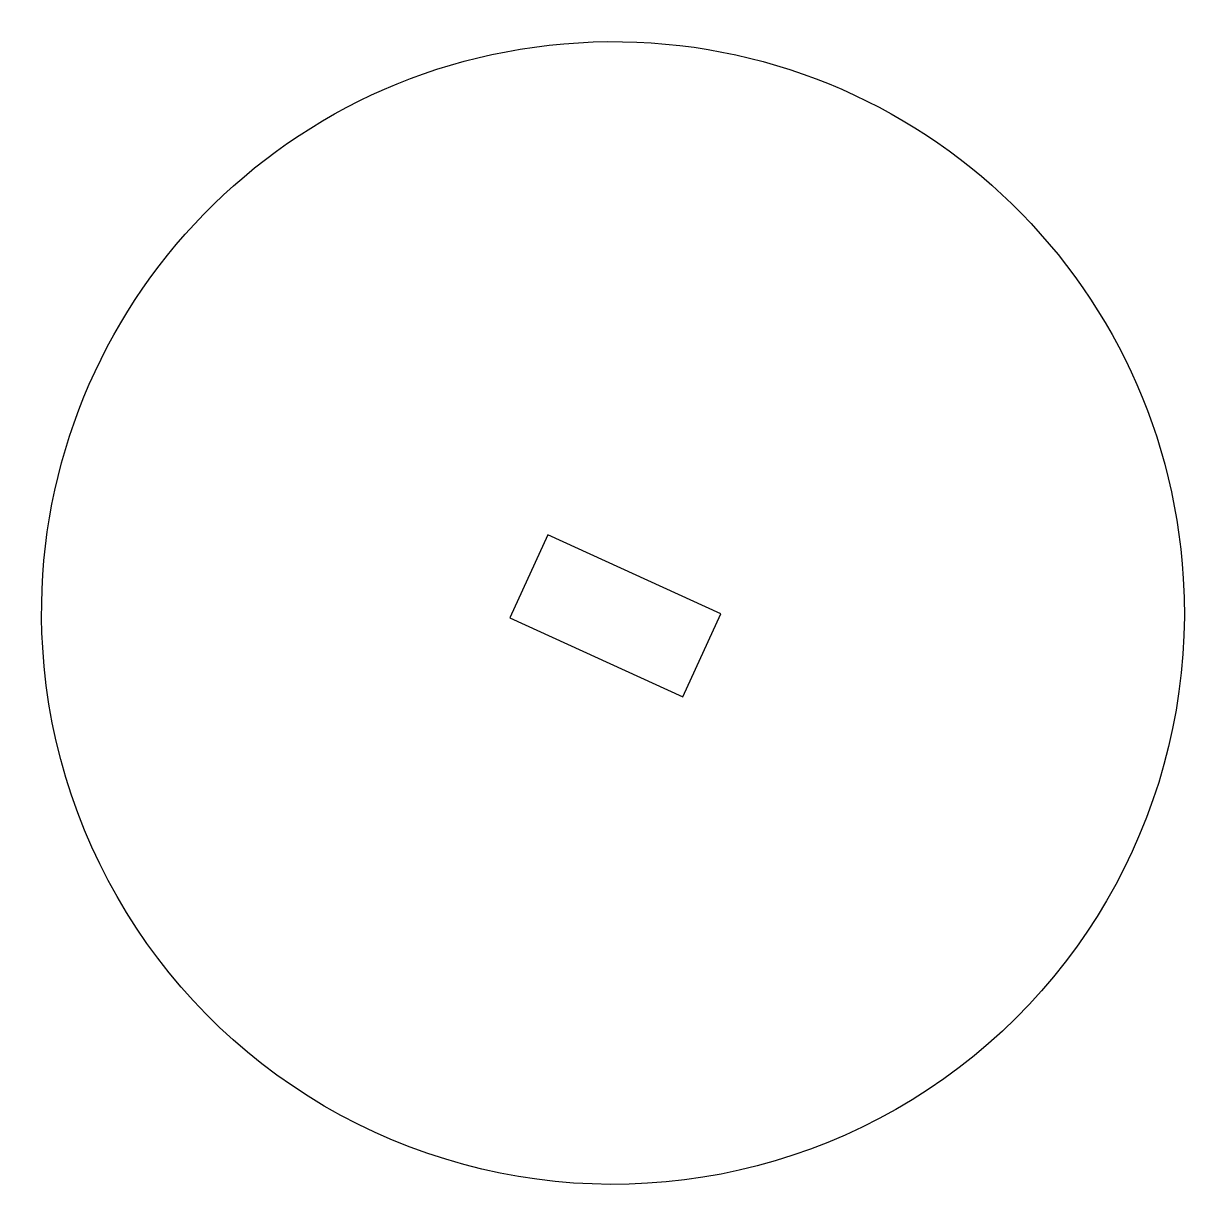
# Model space of a CAD drawing. Header units: millimetres. Extents: x 2956.9 to 2996.2, y 1240.8 to 1280.1.
import ezdxf

# ---------------------------------------------------------------- set-up
doc = ezdxf.new("R2010")
doc.units = ezdxf.units.MM

msp = doc.modelspace()

# ---------------------------------------------------------------- linework, layer by layer
at = {"color": 254, "true_color": 0xcad1ee, "extrusion": (-1.67718e-16, 1.07505e-16, -1)}
for p, q in [((2974.381, 1263.073, 35.545), (2973.115, 1260.3, 35.545)), ((2980.158, 1260.435, 35.545), (2974.381, 1263.073, 35.545)), ((2973.115, 1260.3, 35.545), (2978.892, 1257.663, 35.545)), ((2978.892, 1257.663, 35.545), (2980.158, 1260.435, 35.545))]:
    msp.add_line(p, q, dxfattribs=at)
for start, end in [(356.5262, 176.5262), (176.5262, 356.5262)]:
    msp.add_arc((-2976.558, 1260.462, -35.545), 19.05, start, end, dxfattribs=at)

doc.saveas('drawing.dxf')
